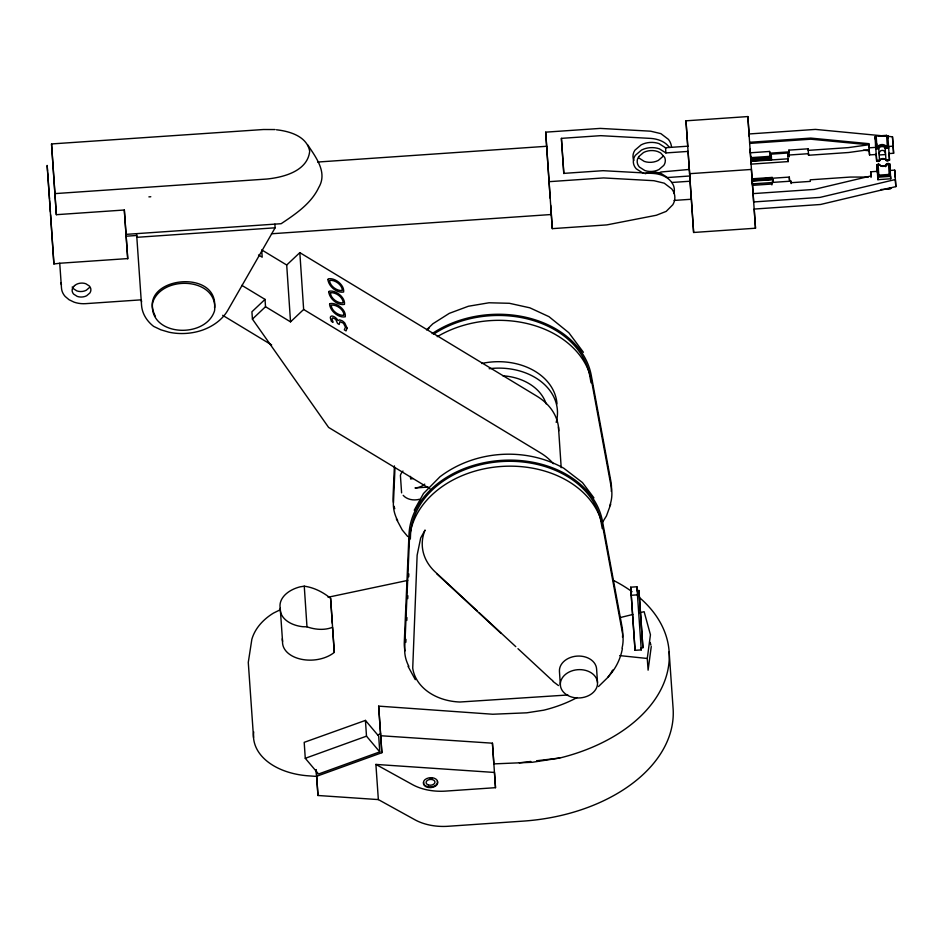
<?xml version="1.0" encoding="UTF-8"?>
<svg xmlns="http://www.w3.org/2000/svg" width="943" height="943" viewBox="0 0 943 943"><rect width="100%" height="100%" fill="white"/><g stroke="black" fill="none" stroke-linecap="round" stroke-linejoin="round"><path stroke-width="1.41" d="M394.41 465.901L393.078 496.489A58.749 44.675 -3.8 0 0 393.361 502.643A58.749 44.675 -3.8 0 0 397.663 520.512M393.479 502.513L394.999 467.563M405.844 642.289L405.973 639.378M406.798 620.459L406.916 617.547M407.741 598.64L407.871 595.728M408.696 576.81L408.826 573.898M410.346 538.972L410.535 534.61A95.809 72.847 -3.8 0 1 501.098 461.587A95.809 72.847 -3.8 0 1 600.974 521.503L602.282 528.669M214.556 307.724C218.752 266.716 135.167 277.655 155.43 316.424M651.271 646.462L648.1 670.178L647.275 658.473L650.446 634.757L644.128 611.689L639.884 612.726M877.544 146.955L877.544 147.002A4.444 2.888 -4 0 1 881.681 144.574A4.444 2.888 -4 0 1 886.114 146.413L887.316 146.283L887.398 147.509L886.184 147.591A4.444 2.888 -4 0 0 881.764 145.788A4.444 2.888 -4 0 0 877.627 148.216L876.907 147.002L877.627 148.181M887.257 163.575L888.471 163.493L888.554 164.719L887.339 164.801L887.257 163.575A4.444 2.888 -4 0 1 883.12 165.968A4.444 2.888 -4 0 1 878.687 164.129L878.063 164.212L878.888 176.365L889.284 175.646L888.471 163.493M879.194 153.709C879.065 149.501 884.958 149.088 885.394 153.285M622.38 648.678C620.411 659.275 615.449 669.318 607.893 677.039M610.746 504.187L606.432 515.974L601.929 523.153M414.236 510.234L423.478 493.507L439.945 476.793C474.954 450.176 525.51 446.723 563.831 468.27L582.444 482.568L593.925 497.869M274.873 224.139L275.12 227.805L227.452 310.907C222.018 319.936 213.012 326.148 203.287 329.826A48.694 37.025 -3.8 0 1 168.95 332.195L160.899 329.826L153.626 326.384A44.91 34.148 -3.8 0 1 141.544 305.237L136.7 235.479L126.15 236.21L127.718 258.582L59.739 263.25L61.484 288.11A22.172 16.856 -3.8 0 0 65.173 296.456L69.087 299.756L74.061 302.149A23.575 17.929 -3.8 0 0 85.766 303.646L141.202 299.839M611.606 672.088L612.891 670.072L608.388 676.874L598.51 686.528M89.502 287.485L86.249 290.267A9.595 7.296 -3.8 0 1 76.866 290.904L73.259 288.593A8.982 6.837 -3.8 0 1 72.21 286.99M663.177 156.255L658.297 160.428A14.393 10.939 -3.8 0 1 644.234 161.394L638.824 157.929M426.566 329.885L432.884 323.767L449.292 313.359L468.4 306.251L489.028 302.774L509.397 303.292L529.848 307.819L548.979 316.659L568.853 332.749L583.422 352.305M427.969 329.154L429.442 327.704M241.844 285.352L265.03 299.391L265.525 306.711L290.527 321.858L286.707 265.018L299.827 252.641L536.803 396.131A60.835 46.266 -3.8 0 1 558.716 430.904M265.03 299.391L251.922 311.779L252.418 319.099L328.6 427.415L429.973 488.792M252.418 319.099L265.525 306.711M290.527 321.858L303.646 309.469L299.827 252.641M280.059 609.838L273.435 613.115C263.604 619.138 255.129 628.003 251.852 639.283L248.28 662.422L253.537 737.497M305.273 758.302L366.497 736.165L379.758 751.889L318.534 774.014L305.273 758.302L304.2 742.341L365.436 720.405L378.697 736.129L379.758 751.889M669.141 651.813L673.113 708.641A156.939 101.927 -4 0 1 523.377 821.105L448.22 826.268A46.549 30.235 -4 0 1 414.92 819.773L378.355 799.593L317.968 795.491L316.636 776.289L381.868 752.703L378.662 706.13L492.729 714.24L526.783 712.814L543.805 710.173A108.268 70.312 -4 0 0 577.092 697.549M377.884 734.833L380.595 733.866M885.489 154.546L879.289 154.97M620.07 617.594L632.812 614.471M890.168 170.447L894.718 170.141L895.85 186.62L820.516 204.49L754.152 209.063M328.058 597.249L407.718 580.405M304.259 586.181L300.098 586.841A29.351 19.06 -4 0 0 280.236 608.235L282.558 641.381A29.351 19.06 -4 0 0 301.23 659.24A29.351 19.06 -4 0 0 334.293 652.391L330.592 598.31C323.06 592.11 313.984 587.513 304.259 586.181L306.982 626.812C315.139 629.676 324.357 630.49 332.537 627.307L334.293 652.391M639.767 597.827A156.939 101.927 -4 0 1 559.694 758.031L532.335 762.274L493.849 763.889L492.435 743.19L380.677 735.729L378.662 706.13M869.175 149.642L848.688 152.495L808.564 155.253L808.127 148.805L788.867 150.137L788.985 151.87L769.724 153.19L769.606 151.458L750.357 152.79M519.31 762.828L530.85 761.449M536.614 760.765L559.694 758.031M126.15 236.21L124.323 210.006L56.344 214.686L51.535 143.937L263.498 129.509L275.073 129.556M754.247 209.511L755.496 228.218L693.624 232.473L685.974 120.822L747.846 116.567L749.272 136.57M549.015 181.681L603.555 177.932L653.923 180.702L664.226 183.178L671.734 188.895A22.608 17.186 -3.8 0 1 672.842 204.702L666.194 211.385L656.34 215.252L606.832 224.894L552.292 228.642L545.679 132.161L600.219 128.401L650.587 131.183L660.902 133.647L668.41 139.364A22.608 17.186 -3.8 0 1 671.499 147.096M673.986 193.48A22.597 17.174 -3.8 0 0 673.42 185.347C670.001 177.649 661.42 173.972 653.428 173.453L603.06 170.683L563.761 173.382L561.403 138.362L600.715 135.662L651.071 138.432C657.966 138.975 665.334 141.556 669.377 147.462M317.638 162.043L546.645 146.283L550.17 198.242M749.084 133.965L815.447 129.403L892.479 136.782L892.974 143.89M687.718 146.2L665.546 147.721L665.899 152.931L688.072 151.41L689.333 169.434L660.984 171.991A18.247 13.874 -3.8 0 1 657.86 173.288M876.99 148.216L876.177 136.075L886.573 135.356L886.668 136.582M879.265 136.287L887.823 135.698L888 138.138M54.871 193.621L266.822 179.04C283.56 177.331 307.642 171.143 309.693 151.21C306.888 136.252 289.607 131.23 276.44 129.78M148.9 196.875L150.797 196.745M771.574 159.933L771.185 154.145L787.676 153.014L787.865 155.795M875.717 147.367L869.045 147.827L868.762 143.654L810.744 138.091L749.65 142.287L749.72 143.407L810.827 139.199L868.845 144.762L848.346 147.615L808.222 150.373L808.127 148.805M750.699 157.67L769.948 156.338L770.066 158.07L769.606 151.458M887.823 135.698L888.671 148.204L885.171 148.452A3.218 2.086 -4 0 0 881.823 146.589A3.218 2.086 -4 0 0 878.746 148.888L875.835 149.088L874.986 136.582L875.163 139.022M751.371 158.895L770.808 157.564L770.938 159.544L751.5 160.876L751.371 158.895L751.418 159.662L770.855 158.33L770.808 157.564M755.614 159.827L751.453 160.121L751.5 160.876M766.73 159.061L770.891 158.778L770.938 159.544M868.762 143.654L869.54 154.923L876.212 154.463M889.049 153.579L893.61 153.273L892.479 136.782M788.254 161.583L751.123 164.129L750.934 161.359L788.065 158.801L788.254 161.583L787.676 153.014M689.522 173.701L751.406 169.445L755.496 228.218M875.552 144.927L876.672 161.076L879.583 160.876A3.218 2.086 -4 0 1 882.66 158.565A3.218 2.086 -4 0 1 886.007 160.44L889.508 160.192L889.037 153.249M879.654 160.074A4.385 2.853 -4 0 1 887.057 160.852L888.377 160.746L888.294 159.52M889.72 163.846L890.734 178.793L877.898 179.677L876.884 164.73L879.807 164.53A3.218 2.086 -4 0 0 883.155 166.392A3.218 2.086 -4 0 0 886.22 164.082L889.72 163.846L890.18 170.506M671.734 182.482L690.076 181.221L689.722 175.999L667.55 177.532L661.019 173.418A18.247 13.874 -3.8 0 0 645.212 173.736M752.703 178.757L772.14 177.425L772.27 179.335L752.832 180.667L752.703 178.757L752.75 179.453L772.187 178.109L772.14 177.425M765.916 178.687L768.675 178.498M789.491 179.854L789.291 177.084L772.8 178.215L773.071 182.176M754.176 179.889L758.337 179.594M766.671 179.029L770.844 178.734M895.85 186.62L895.355 179.524L820.021 197.393L753.657 201.955L753.103 193.621L814.198 189.425L870.931 175.964L870.648 171.791L877.332 171.331M773.095 182.459L772.895 179.677L752.266 181.103L752.549 185.358L771.798 184.026L771.692 182.471L790.953 181.15L791.118 183.59M752.455 183.885L771.716 182.553M126.032 234.371L281.155 223.703C295.489 214.12 311.166 203.617 318.722 187.551C327.799 172.38 315.893 157.363 307.748 144.904M275.12 227.805L136.829 237.318L136.582 233.652M674.115 200.435L691.337 199.244L690.076 181.221M885.689 188.73L891.394 188.329M881.068 189.519L890.275 188.883L890.192 187.657M271.466 233.77L551.325 214.509L551.242 213.118M47.586 171.355L47.15 165.414L53.904 263.969L59.739 263.25M428.193 487.059L415.003 487.967A14.157 10.762 -3.8 0 0 424.763 484.136M637.173 590.624L638.953 590.495L642.914 647.711L641.134 647.829L641.275 649.892L635.052 650.328L630.69 587.194L636.914 586.758L637.22 591.049M631.232 595.281L637.456 594.856L641.275 649.892M638.953 590.495L639.295 595.54L637.515 595.658L636.914 586.758M567.898 694.979L459.913 702.016A51.924 39.488 -3.8 0 1 412.728 668.104L417.136 555.191L420.684 537.981L425.069 530.049A59.822 45.488 -3.8 0 0 435.277 572.012L477.146 610.828M375.892 764.419L494.486 772.458L495.499 787.676L445.756 791.094A46.549 30.235 -4 0 1 412.456 784.6L375.892 764.419L378.355 799.593M868.255 177.072L850.327 177.06L810.202 179.818L810.308 181.386L791.059 182.706L790.953 181.15M306.982 626.812L302.774 626.718A29.351 19.06 -4 0 1 280.236 608.235M317.968 795.491L316.695 776.431L308.432 775.841A66.199 43.001 -4 0 1 253.714 731.921M863.458 150.196L869.257 150.762L869.54 154.923M619.751 655.609L647.275 658.473M643.138 173.217L636.23 168.797A17.328 13.178 -3.8 0 1 635.287 155.383L641.523 150.055A18.247 13.874 -3.8 0 1 659.357 148.829L665.899 152.931M286.707 265.018L261.706 249.883L262.201 257.203L258.535 254.987M303.646 309.469L540.622 452.97A60.835 46.266 -3.8 0 1 553.341 463.72M222.666 315.304L271.655 344.961M558.456 685.549L553.105 681.53M665.923 148.039L659.016 143.607A18.247 13.874 -3.8 0 0 641.169 144.845L634.934 150.173A17.328 13.178 -3.8 0 0 633.849 160.475M479.292 612.82L515.797 646.674M517.955 648.666L550.182 678.547A40.466 30.777 -3.8 0 0 552.916 680.834M436.692 573.709L501.098 633.413M407.694 536.508L402.26 530.013L396.343 518.933M415.297 679.644L408.024 666.288M886.184 147.591L886.102 146.365M878.687 164.129L878.793 165.39L878.063 164.212M650.151 642.395L650.894 645.106M401.6 492.871L400.41 475.39A14.157 10.762 -3.8 0 1 402.944 471.064M589.74 375.668L591.061 382.823M551.325 214.509L550.653 205.161M127.741 258.889L124.323 210.006M685.974 120.822L687.789 146.424M630.69 587.194L635.052 650.328M47.68 172.616L49.531 199.197M893.61 153.273L893.115 146.165L888.554 146.483L889.508 160.192M894.718 170.141L895.225 177.249M890.734 178.793L890.557 176.353L877.721 177.237L877.898 179.677M889.284 175.646L889.202 174.42L878.793 175.139L878.888 176.365M886.974 159.615L887.057 160.852M885.171 148.452L886.007 160.44M878.746 148.888L879.583 160.876M878.522 160.192L878.605 161.418L877.862 161.465L877.78 160.251M876.177 136.075L876.259 137.289M876.684 143.619L876.766 144.845M878.287 167.595L878.381 168.809M876.884 164.73L877.438 172.71M870.648 171.791L871.049 177.473M788.867 150.137L789.326 156.75L789.208 155.017L808.457 153.685L808.564 155.253M771.185 154.145L771.374 156.927M771.692 182.471L771.869 184.911M750.18 150.35L750.864 160.11M750.156 149.171L750.357 152.023M750.652 156.314L750.852 159.167M639.295 595.54L642.914 647.711M561.403 138.362L563.867 173.583M545.679 132.161L546.704 146.837M492.435 743.19L495.499 787.676M380.677 735.729L381.868 752.703M330.592 598.31L332.349 623.394M316.211 769.571L316.695 776.431M51.547 144.09L56.344 214.686M49.625 200.67L50.403 211.963M886.573 135.356L887.398 147.509M876.2 154.133L876.672 161.076M789.291 177.084L789.55 180.985M772.223 178.64L772.27 179.335M747.846 116.567L753.08 193.398M689.368 169.151L689.852 176.353M691.302 197.936L693.624 232.473M597.508 682.52L596.601 668.941A18.624 14.157 -3.8 0 0 577.033 656.104A18.624 14.157 -3.8 0 0 559.447 671.499L560.366 685.078M551.313 214.073L552.292 228.642M558.456 426.884L561.203 467.693M410.488 476.38L410.665 479.032A14.157 10.762 -3.8 0 1 413.069 478.537M365.436 720.405L366.497 736.165M316.235 770.431L316.636 776.289M50.604 214.827L53.904 263.969M613.551 580.452A156.939 101.927 -4 0 1 632.046 591.709M437.363 781.323A7.131 4.632 -4 0 1 430.88 787.617A7.131 4.632 -4 0 1 423.619 782.277M430.267 778.376A7.131 4.632 -4 0 1 432.118 778.399M282.558 641.381A29.351 19.06 -4 0 1 282.311 638.765M408.873 666.359A58.749 44.675 -3.8 0 1 404.7 648.371L409.392 540.575A97.341 74.014 -3.8 0 1 501.417 466.455A97.341 74.014 -3.8 0 1 602.883 527.267L622.533 633.378A58.749 44.675 -3.8 0 1 622.026 648.136M405.007 650.929A58.749 44.675 -3.8 0 1 404.288 642.336L408.991 534.54A97.341 74.014 -3.8 0 1 501.016 460.42A97.341 74.014 -3.8 0 1 602.471 521.231L622.132 627.354A58.749 44.675 -3.8 0 1 622.498 637.197M437.246 336.686A97.341 74.014 -3.8 0 1 591.662 381.42L611.312 487.531A58.749 44.675 -3.8 0 1 609.685 505.931M611.288 491.35A58.749 44.675 -3.8 0 0 610.911 481.496L591.261 375.385A97.341 74.014 -3.8 0 0 529.601 318.204A97.341 74.014 -3.8 0 0 432.106 333.645M394.763 508.678A58.749 44.675 -3.8 0 1 394.068 506.285M433.556 334.211A95.809 72.847 -3.8 0 1 529.388 319.406A95.809 72.847 -3.8 0 1 589.752 375.656M481.59 363.503A60.859 46.278 -3.8 0 1 556.983 403.875M489.169 368.713A60.859 46.278 -3.8 0 1 556.181 422.381M502.878 375.797A50.957 38.746 -3.8 0 1 546.138 403.84M141.65 301.819A44.91 34.148 -3.8 0 1 141.273 299.874M61.46 284.833A22.172 16.856 -3.8 0 1 61.106 282.605M419.423 499.271A14.157 10.762 -3.8 0 1 403.191 495.358M886.279 166.121A4.444 2.888 -4 0 1 885.394 166.652M878.605 161.43A4.385 2.853 -4 0 1 878.994 160.711M327.916 279.529C328.565 286.283 336.899 293.403 343.617 292.012C344.702 285.092 334.895 277.407 328.317 278.833L327.916 279.529M328.742 291.917C329.39 298.672 337.724 305.791 344.454 304.4C345.539 297.481 335.732 289.796 329.142 291.222L328.742 291.917M329.579 304.306C330.227 311.049 338.561 318.18 345.279 316.789C346.376 309.87 336.568 302.173 329.979 303.611L329.579 304.306M329.555 280.778C330.121 286.2 336.946 291.022 342.061 290.538L342.392 290.043C341.814 284.633 334.989 279.835 329.873 280.307L329.555 280.778M330.38 293.167C330.958 298.589 337.771 303.41 342.898 302.915L343.217 302.432C342.651 297.021 335.826 292.224 330.698 292.695L330.38 293.167M331.217 305.556C331.783 310.978 338.608 315.799 343.724 315.304L344.054 314.821C343.488 309.398 336.651 304.613 331.535 305.084L331.217 305.556M152.566 302.844C148.369 336.321 205.527 339.456 214.556 310.789C218.752 277.313 161.595 274.177 152.566 302.844M347.107 328.129L346.057 330.91L344.325 329.861L345.456 327.127L343.441 323.19L339.869 321.681L339.197 324.451L337.547 323.449L335.673 319.217L332.667 317.838L331.995 318.982L333.032 322.341L331.37 321.327L330.345 317.932A5.67 2.699 46.6 0 1 332.761 316.141L334.447 316.883A5.316 2.546 46.6 0 1 337.229 319.382L338.018 320.49L339.657 319.877L342.144 320.785A5.682 2.711 46.6 0 1 344.832 323.119L347.107 328.129M638.706 156.644L637.48 159.249A13.473 10.243 -3.8 0 0 639.437 167.076L644.847 170.542A14.393 10.939 -3.8 0 0 658.909 169.575L663.789 165.402A13.473 10.243 -3.8 0 0 664.65 157.387L660.678 152.955L657.648 151.505A14.393 10.939 -3.8 0 0 643.586 152.471L638.706 156.644M74.532 285.599L73.141 287.143A8.982 6.837 -3.8 0 0 73.625 294.098L77.243 296.408A9.595 7.296 -3.8 0 0 86.615 295.772L89.868 292.99A8.982 6.837 -3.8 0 0 89.385 286.024L85.778 283.713A9.595 7.296 -3.8 0 0 76.395 284.362L74.532 285.599M427.238 786.568A7.131 4.632 -4 0 0 437.646 781.83A7.131 4.632 -4 0 0 426.696 778.564A7.131 4.632 -4 0 0 427.238 786.568M428.476 784.977A4.456 2.9 -4 0 0 434.971 782.018A4.456 2.9 -4 0 0 428.134 779.967A4.456 2.9 -4 0 0 428.476 784.977M566.495 694.685A18.624 14.157 -3.8 0 0 597.131 686.221A18.624 14.157 -3.8 0 0 573.179 670.485A18.624 14.157 -3.8 0 0 566.495 694.685"/></g></svg>
